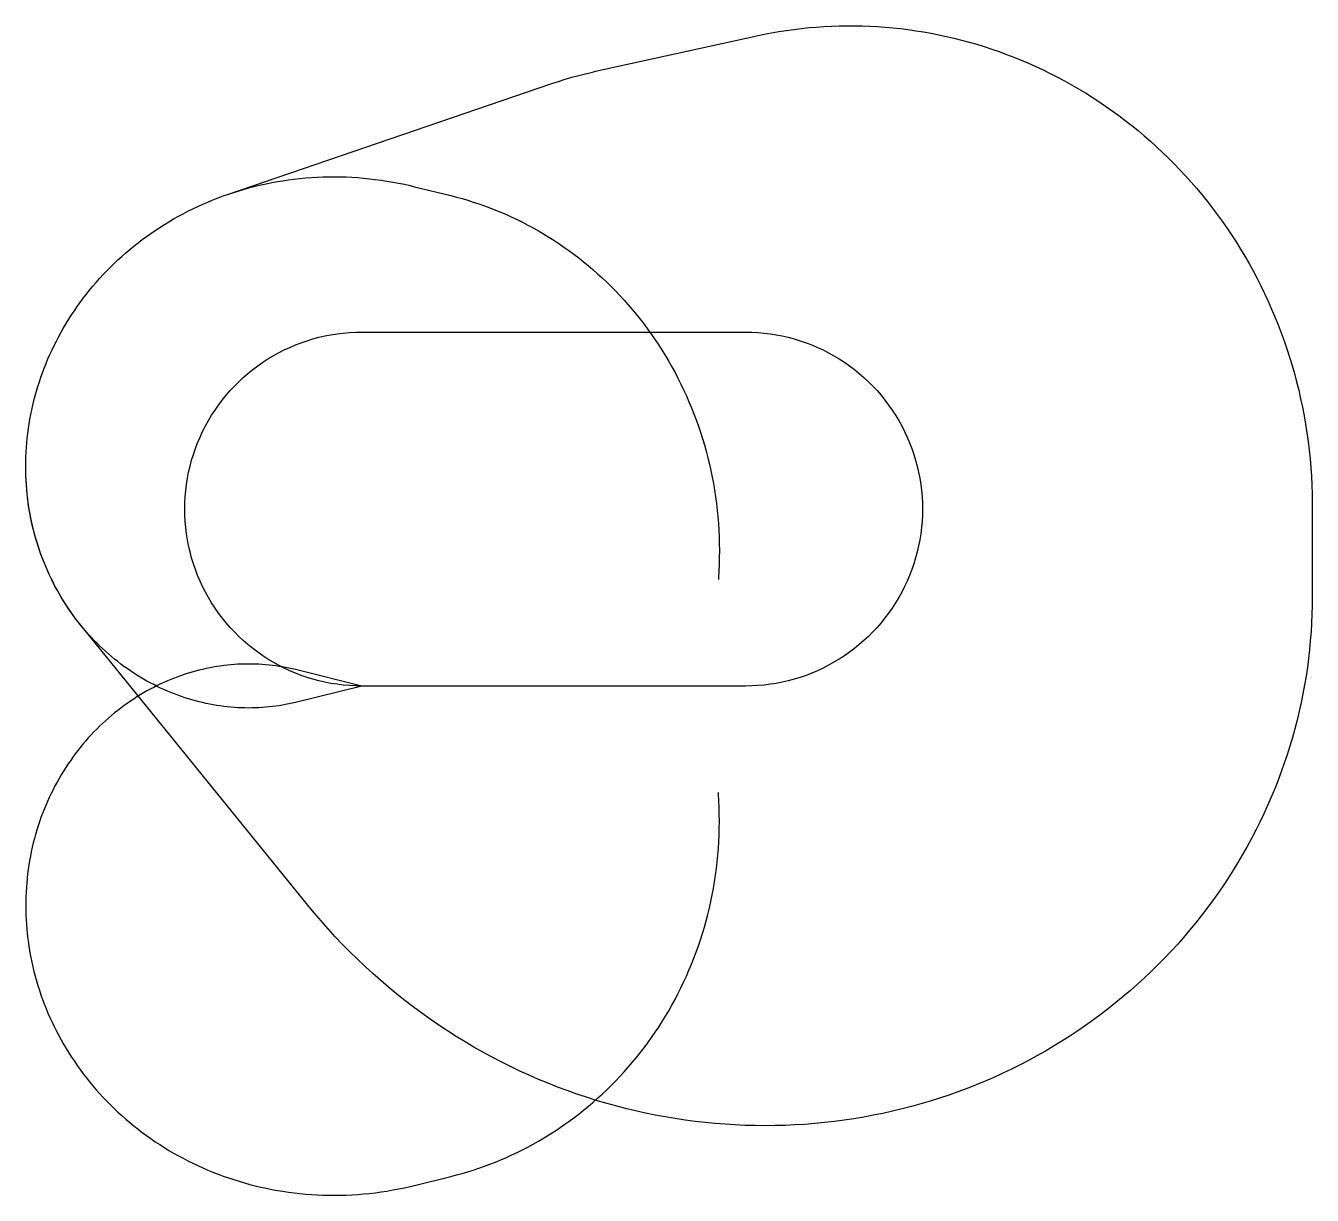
# Model space of a CAD drawing. Header units: metres. Extents: x -6642 to 18795, y -10067 to 13053.
import ezdxf

# ---------------------------------------------------------------- set-up
doc = ezdxf.new("R2010")
doc.units = ezdxf.units.M

msp = doc.modelspace()

# ---------------------------------------------------------------- linework, layer by layer
at = {"layer": 'NorminalTrack', "color": 1}
msp.add_lwpolyline([(0, 0), (0, 0), (-122, 2), (-244, 9), (-366, 19), (-487, 34), (-607, 53), (-727, 76), (-846, 104), (-964, 136), (-1081, 171), (-1197, 211), (-1310, 255), (-1423, 302), (-1534, 354), (-1642, 409), (-1749, 469), (-1854, 532), (-1956, 598), (-2056, 668), (-2154, 742), (-2249, 818), (-2341, 899), (-2430, 982), (-2516, 1068), (-2600, 1157), (-2680, 1250), (-2757, 1345), (-2830, 1442), (-2900, 1542), (-2967, 1644), (-3030, 1749), (-3089, 1856), (-3144, 1965), (-3196, 2075), (-3244, 2188), (-3287, 2302), (-3327, 2417), (-3363, 2534), (-3394, 2652), (-3422, 2771), (-3445, 2891), (-3464, 3011), (-3479, 3133), (-3490, 3254), (-3496, 3376), (-3498, 3498), (-3496, 3620), (-3490, 3742), (-3479, 3864), (-3464, 3985), (-3445, 4106), (-3422, 4226), (-3394, 4345), (-3363, 4463), (-3327, 4579), (-3287, 4695), (-3244, 4809), (-3196, 4921), (-3144, 5032), (-3089, 5141), (-3030, 5247), (-2967, 5352), (-2900, 5455), (-2830, 5555), (-2757, 5652), (-2680, 5747), (-2600, 5839), (-2516, 5928), (-2430, 6015), (-2341, 6098), (-2249, 6178), (-2154, 6255), (-2056, 6329), (-1956, 6399), (-1854, 6465), (-1749, 6528), (-1642, 6587), (-1534, 6643), (-1423, 6694), (-1310, 6742), (-1197, 6786), (-1081, 6825), (-964, 6861), (-846, 6893), (-727, 6920), (-607, 6944), (-487, 6963), (-366, 6977), (-244, 6988), (-122, 6995), (0, 6997), (0, 6997), (7589, 6997), (7589, 6997), (7711, 6995), (7833, 6988), (7955, 6977), (8076, 6963), (8197, 6944), (8316, 6920), (8435, 6893), (8553, 6861), (8670, 6825), (8786, 6786), (8900, 6742), (9012, 6694), (9123, 6643), (9231, 6587), (9338, 6528), (9443, 6465), (9545, 6399), (9645, 6329), (9743, 6255), (9838, 6178), (9930, 6098), (10019, 6015), (10106, 5928), (10189, 5839), (10269, 5747), (10346, 5652), (10419, 5555), (10489, 5455), (10556, 5352), (10619, 5247), (10678, 5141), (10733, 5032), (10785, 4921), (10833, 4809), (10876, 4695), (10916, 4579), (10952, 4463), (10983, 4345), (11011, 4226), (11034, 4106), (11053, 3985), (11068, 3864), (11079, 3742), (11085, 3620), (11087, 3498), (11085, 3376), (11079, 3254), (11068, 3133), (11053, 3011), (11034, 2891), (11011, 2771), (10983, 2652), (10952, 2534), (10916, 2417), (10876, 2302), (10833, 2188), (10785, 2075), (10733, 1965), (10678, 1856), (10619, 1749), (10556, 1644), (10489, 1542), (10419, 1442), (10346, 1345), (10269, 1250), (10189, 1157), (10106, 1068), (10019, 982), (9930, 899), (9838, 818), (9743, 742), (9645, 668), (9545, 598), (9443, 532), (9338, 469), (9231, 409), (9123, 354), (9012, 302), (8900, 255), (8786, 211), (8670, 171), (8553, 136), (8435, 104), (8316, 76), (8197, 53), (8076, 34), (7955, 19), (7833, 9), (7711, 2), (7589, 0), (0, 0)], dxfattribs=at)
at = {"layer": 'WindSpiral', "color": 5}
for points in [[(0, 0), (-1311, -324), (-1375, -339), (-1439, -353), (-1503, -366), (-1568, -378), (-1633, -389), (-1699, -398), (-1765, -407), (-1832, -414), (-1899, -421), (-1966, -426), (-2034, -430), (-2102, -433), (-2170, -434), (-2239, -435), (-2308, -434), (-2377, -432), (-2446, -429), (-2515, -424), (-2585, -419), (-2655, -412), (-2725, -404), (-2795, -394), (-2865, -384), (-2935, -372), (-3005, -359), (-3075, -344), (-3145, -329), (-3215, -312), (-3285, -293), (-3355, -274), (-3425, -253), (-3495, -231), (-3564, -207), (-3634, -183), (-3703, -157), (-3772, -129), (-3840, -101), (-3909, -71), (-3977, -40), (-4045, -7), (-4112, 27), (-4179, 62), (-4246, 98), (-4312, 136), (-4378, 175), (-4443, 215), (-4508, 257), (-4573, 299), (-4636, 343), (-4700, 389), (-4762, 435), (-4824, 483), (-4885, 532), (-4946, 582), (-5006, 634), (-5065, 686), (-5124, 740), (-5182, 795), (-5239, 852), (-5295, 909), (-5350, 968), (-5405, 1027), (-5458, 1088), (-5511, 1150), (-5563, 1213), (-5613, 1277), (-5663, 1342), (-5712, 1409), (-5760, 1476), (-5807, 1545), (-5852, 1614), (-5897, 1684), (-5941, 1756), (-5983, 1828), (-6024, 1901), (-6064, 1976), (-6103, 2051), (-6141, 2127), (-6178, 2204), (-6213, 2282), (-6247, 2360), (-6279, 2440), (-6311, 2520), (-6341, 2601), (-6370, 2683), (-6397, 2765), (-6423, 2849), (-6448, 2932), (-6471, 3017), (-6493, 3102), (-6513, 3188), (-6532, 3275), (-6550, 3362), (-6566, 3449), (-6580, 3537), (-6593, 3626), (-6605, 3715), (-6615, 3804), (-6623, 3894), (-6630, 3984), (-6636, 4075), (-6639, 4166), (-6642, 4257), (-6642, 4349), (-6641, 4440), (-6639, 4533), (-6634, 4625), (-6629, 4717), (-6621, 4810), (-6612, 4902), (-6601, 4995), (-6589, 5088), (-6575, 5181), (-6559, 5273), (-6542, 5366), (-6523, 5459), (-6502, 5551), (-6479, 5644), (-6455, 5736), (-6430, 5828), (-6402, 5920), (-6373, 6012), (-6342, 6103), (-6310, 6194), (-6276, 6285), (-6240, 6375), (-6202, 6465), (-6163, 6555), (-6122, 6644), (-6080, 6732), (-6036, 6820), (-5990, 6908), (-5943, 6994), (-5894, 7081), (-5843, 7166), (-5791, 7251), (-5737, 7335), (-5681, 7419), (-5624, 7502), (-5565, 7583), (-5505, 7665), (-5443, 7745), (-5380, 7824), (-5315, 7902), (-5249, 7980), (-5181, 8056), (-5111, 8132), (-5040, 8206), (-4968, 8280), (-4894, 8352), (-4819, 8423), (-4742, 8493), (-4664, 8562), (-4585, 8629), (-4504, 8696), (-4422, 8761), (-4338, 8824), (-4253, 8887), (-4167, 8948), (-4080, 9008), (-3991, 9066), (-3901, 9123), (-3810, 9179), (-3718, 9233), (-3625, 9285), (-3530, 9336), (-3435, 9386), (-3338, 9434), (-3240, 9480), (-3141, 9525), (-3042, 9568), (-2941, 9609), (-2839, 9649), (-2737, 9687), (-2633, 9724), (-2633, 9724), (3757, 11909), (3889, 11953), (4022, 11994), (4156, 12033), (4291, 12071), (4427, 12105), (4563, 12138), (4626, 12152), (7810, 12853), (7955, 12884), (8101, 12912), (8248, 12937), (8395, 12961), (8542, 12981), (8691, 12999), (8840, 13015), (8989, 13027), (9139, 13038), (9289, 13045), (9440, 13050), (9590, 13053), (9742, 13053), (9893, 13050), (10045, 13044), (10196, 13036), (10348, 13025), (10500, 13012), (10652, 12996), (10804, 12977), (10956, 12955), (11107, 12931), (11259, 12904), (11410, 12874), (11561, 12842), (11711, 12807), (11861, 12770), (12011, 12729), (12160, 12686), (12309, 12640), (12457, 12592), (12604, 12541), (12751, 12487), (12897, 12431), (13042, 12372), (13187, 12311), (13331, 12246), (13473, 12180), (13615, 12110), (13756, 12038), (13896, 11964), (14034, 11887), (14172, 11807), (14308, 11725), (14443, 11640), (14577, 11553), (14709, 11463), (14840, 11371), (14970, 11277), (15098, 11180), (15225, 11081), (15350, 10979), (15473, 10875), (15595, 10769), (15715, 10661), (15834, 10550), (15950, 10437), (16065, 10322), (16178, 10204), (16290, 10085), (16399, 9963), (16506, 9839), (16611, 9714), (16714, 9586), (16815, 9456), (16914, 9324), (17011, 9191), (17106, 9055), (17198, 8918), (17288, 8779), (17376, 8638), (17461, 8495), (17545, 8351), (17625, 8205), (17703, 8057), (17779, 7908), (17852, 7757), (17923, 7605), (17991, 7452), (18057, 7297), (18120, 7140), (18180, 6982), (18238, 6824), (18292, 6663), (18345, 6502), (18394, 6339), (18441, 6176), (18485, 6011), (18526, 5846), (18564, 5679), (18599, 5512), (18632, 5343), (18661, 5174), (18688, 5005), (18712, 4834), (18732, 4663), (18750, 4491), (18765, 4319), (18777, 4146), (18786, 3973), (18791, 3799), (18794, 3625), (18795, 3552), (18795, 1766), (18793, 1592), (18788, 1418), (18781, 1243), (18770, 1068), (18756, 893), (18740, 719), (18720, 544), (18697, 369), (18671, 195), (18641, 21), (18609, -153), (18574, -327), (18536, -500), (18494, -673), (18450, -845), (18402, -1016), (18351, -1187), (18298, -1358), (18241, -1527), (18181, -1696), (18118, -1864), (18052, -2032), (17983, -2198), (17912, -2363), (17837, -2527), (17759, -2690), (17678, -2852), (17595, -3013), (17508, -3172), (17418, -3331), (17326, -3487), (17231, -3643), (17133, -3797), (17032, -3949), (16928, -4100), (16822, -4249), (16713, -4397), (16601, -4542), (16486, -4686), (16369, -4829), (16249, -4969), (16127, -5107), (16002, -5244), (15874, -5378), (15744, -5510), (15612, -5641), (15477, -5769), (15339, -5895), (15200, -6018), (15058, -6140), (14913, -6259), (14767, -6375), (14618, -6489), (14467, -6601), (14314, -6710), (14158, -6817), (14001, -6921), (13842, -7023), (13681, -7121), (13517, -7218), (13352, -7311), (13186, -7402), (13017, -7489), (12846, -7574), (12674, -7656), (12501, -7736), (12325, -7812), (12148, -7885), (11970, -7955), (11790, -8022), (11609, -8087), (11427, -8148), (11243, -8206), (11058, -8260), (10872, -8312), (10684, -8361), (10496, -8406), (10307, -8448), (10116, -8486), (9925, -8522), (9733, -8554), (9540, -8583), (9347, -8608), (9152, -8630), (8957, -8649), (8762, -8665), (8566, -8677), (8370, -8685), (8173, -8690), (7976, -8692), (7779, -8690), (7581, -8685), (7384, -8677), (7186, -8664), (6988, -8649), (6790, -8630), (6593, -8607), (6396, -8581), (6198, -8552), (6001, -8519), (5805, -8483), (5609, -8443), (5413, -8399), (5218, -8352), (5024, -8302), (4830, -8248), (4637, -8191), (4444, -8131), (4253, -8066), (4062, -7999), (3873, -7928), (3684, -7854), (3497, -7776), (3310, -7695), (3125, -7611), (2941, -7523), (2759, -7432), (2578, -7338), (2398, -7240), (2220, -7139), (2043, -7035), (1868, -6928), (1695, -6818), (1524, -6704), (1354, -6588), (1186, -6468), (1020, -6345), (856, -6219), (694, -6090), (534, -5958), (376, -5824), (220, -5686), (67, -5545), (-84, -5402), (-233, -5256), (-379, -5107), (-523, -4955), (-664, -4801), (-803, -4644), (-940, -4484), (-1067, -4329), (-5554, 1202), (-5605, 1266), (-5655, 1331), (-5704, 1398), (-5752, 1465), (-5799, 1533), (-5845, 1602), (-5890, 1672), (-5933, 1744), (-5976, 1816), (-6017, 1889), (-6058, 1963), (-6097, 2038), (-6135, 2114), (-6172, 2191), (-6207, 2269), (-6241, 2347), (-6274, 2426), (-6306, 2506), (-6336, 2587), (-6365, 2669), (-6393, 2751), (-6419, 2835), (-6444, 2918), (-6467, 3003), (-6489, 3088), (-6510, 3174), (-6529, 3260), (-6547, 3347), (-6563, 3434), (-6578, 3522), (-6591, 3611), (-6603, 3700), (-6613, 3789), (-6622, 3879), (-6629, 3969), (-6635, 4060), (-6639, 4151), (-6641, 4242), (-6642, 4333), (-6642, 4337)], [(0, 0), (-1311, -324), (-1375, -339), (-1439, -353), (-1503, -366), (-1568, -378), (-1633, -389), (-1699, -398), (-1765, -407), (-1832, -414), (-1899, -421), (-1966, -426), (-2034, -430), (-2102, -433), (-2170, -434), (-2239, -435), (-2308, -434), (-2377, -432), (-2446, -429), (-2515, -424), (-2585, -419), (-2655, -412), (-2725, -404), (-2795, -394), (-2865, -384), (-2935, -372), (-3005, -359), (-3075, -344), (-3145, -329), (-3215, -312), (-3285, -293), (-3355, -274), (-3425, -253), (-3495, -231), (-3564, -207), (-3634, -183), (-3703, -157), (-3772, -129), (-3840, -101), (-3909, -71), (-3977, -40), (-4045, -7), (-4112, 27), (-4179, 62), (-4246, 98), (-4312, 136), (-4378, 175), (-4443, 215), (-4508, 257), (-4573, 299), (-4636, 343), (-4700, 389), (-4762, 435), (-4824, 483), (-4885, 532), (-4946, 582), (-5006, 634), (-5065, 686), (-5124, 740), (-5182, 795), (-5239, 852), (-5295, 909), (-5350, 968), (-5405, 1027), (-5458, 1088), (-5511, 1150), (-5563, 1213), (-5613, 1277), (-5663, 1342), (-5712, 1409), (-5760, 1476), (-5807, 1545), (-5852, 1614), (-5897, 1684), (-5941, 1756), (-5983, 1828), (-6024, 1901), (-6064, 1976), (-6103, 2051), (-6141, 2127), (-6178, 2204), (-6213, 2282), (-6247, 2360), (-6279, 2440), (-6311, 2520), (-6341, 2601), (-6370, 2683), (-6397, 2765), (-6423, 2849), (-6448, 2932), (-6471, 3017), (-6493, 3102), (-6513, 3188), (-6532, 3275), (-6550, 3362), (-6566, 3449), (-6580, 3537), (-6593, 3626), (-6605, 3715), (-6615, 3804), (-6623, 3894), (-6630, 3984), (-6636, 4075), (-6639, 4166), (-6642, 4257), (-6642, 4349), (-6641, 4440), (-6639, 4533), (-6634, 4625), (-6629, 4717), (-6621, 4810), (-6612, 4902), (-6601, 4995), (-6589, 5088), (-6575, 5181), (-6559, 5273), (-6542, 5366), (-6523, 5459), (-6502, 5551), (-6479, 5644), (-6455, 5736), (-6430, 5828), (-6402, 5920), (-6373, 6012), (-6342, 6103), (-6310, 6194), (-6276, 6285), (-6240, 6375), (-6202, 6465), (-6163, 6555), (-6122, 6644), (-6080, 6732), (-6036, 6820), (-5990, 6908), (-5943, 6994), (-5894, 7081), (-5843, 7166), (-5791, 7251), (-5737, 7335), (-5681, 7419), (-5624, 7502), (-5565, 7583), (-5505, 7665), (-5443, 7745), (-5380, 7824), (-5315, 7902), (-5249, 7980), (-5181, 8056), (-5111, 8132), (-5040, 8206), (-4968, 8280), (-4894, 8352), (-4819, 8423), (-4742, 8493), (-4664, 8562), (-4585, 8629), (-4504, 8696), (-4422, 8761), (-4338, 8824), (-4253, 8887), (-4167, 8948), (-4080, 9008), (-3991, 9066), (-3901, 9123), (-3810, 9179), (-3718, 9233), (-3625, 9285), (-3530, 9336), (-3435, 9386), (-3338, 9434), (-3240, 9480), (-3141, 9525), (-3042, 9568), (-2941, 9609), (-2839, 9649), (-2737, 9687), (-2633, 9724), (-2529, 9758), (-2424, 9791), (-2318, 9822), (-2211, 9852), (-2103, 9879), (-1995, 9905), (-1886, 9929), (-1777, 9951), (-1667, 9971), (-1556, 9989), (-1445, 10006), (-1333, 10020), (-1220, 10033), (-1108, 10044), (-994, 10052), (-881, 10059), (-767, 10064), (-653, 10066), (-538, 10067), (-423, 10066), (-308, 10063), (-193, 10057), (-78, 10050), (38, 10041), (153, 10029), (269, 10016), (384, 10000), (500, 9983), (615, 9963), (731, 9942), (846, 9918), (961, 9892), (1047, 9871), (1762, 9695), (1874, 9666), (1985, 9636), (2096, 9603), (2207, 9568), (2317, 9532), (2427, 9493), (2536, 9453), (2645, 9410), (2754, 9365), (2861, 9319), (2969, 9270), (3075, 9220), (3181, 9167), (3286, 9113), (3391, 9056), (3494, 8998), (3597, 8937), (3699, 8875), (3800, 8811), (3901, 8745), (4000, 8677), (4098, 8607), (4195, 8536), (4291, 8462), (4387, 8387), (4481, 8310), (4573, 8231), (4665, 8150), (4755, 8068), (4844, 7984), (4932, 7898), (5019, 7810), (5104, 7721), (5187, 7630), (5270, 7538), (5350, 7443), (5430, 7348), (5507, 7250), (5584, 7151), (5658, 7051), (5731, 6949), (5803, 6846), (5872, 6741), (5940, 6635), (6007, 6527), (6071, 6418), (6134, 6308), (6195, 6196), (6254, 6083), (6311, 5969), (6366, 5854), (6420, 5737), (6471, 5620), (6521, 5501), (6568, 5381), (6614, 5260), (6657, 5138), (6699, 5015), (6738, 4891), (6775, 4767), (6810, 4641), (6843, 4514), (6874, 4387), (6903, 4259), (6929, 4130), (6954, 4001), (6976, 3871), (6996, 3740), (7013, 3608), (7029, 3477), (7042, 3344), (7052, 3211), (7061, 3078), (7067, 2944), (7071, 2810), (7072, 2676), (7071, 2541), (7068, 2407), (7062, 2272), (7054, 2137), (7052, 2103)], [(0, 0), (-1311, 324), (-1375, 339), (-1439, 353), (-1503, 366), (-1568, 378), (-1633, 389), (-1699, 398), (-1765, 407), (-1832, 414), (-1899, 421), (-1966, 426), (-2034, 430), (-2102, 433), (-2170, 434), (-2239, 435), (-2308, 434), (-2377, 432), (-2446, 429), (-2515, 424), (-2585, 419), (-2655, 412), (-2725, 404), (-2795, 394), (-2865, 384), (-2935, 372), (-3005, 359), (-3075, 344), (-3145, 329), (-3215, 312), (-3285, 293), (-3355, 274), (-3425, 253), (-3495, 231), (-3564, 207), (-3634, 183), (-3703, 157), (-3772, 129), (-3840, 101), (-3909, 71), (-3977, 40), (-4045, 7), (-4112, -27), (-4179, -62), (-4246, -98), (-4312, -136), (-4378, -175), (-4443, -215), (-4508, -257), (-4573, -299), (-4636, -343), (-4700, -389), (-4762, -435), (-4824, -483), (-4885, -532), (-4946, -582), (-5006, -634), (-5065, -686), (-5124, -740), (-5182, -795), (-5239, -852), (-5295, -909), (-5350, -968), (-5405, -1027), (-5458, -1088), (-5511, -1150), (-5563, -1213), (-5613, -1277), (-5663, -1342), (-5712, -1409), (-5760, -1476), (-5807, -1545), (-5852, -1614), (-5897, -1684), (-5941, -1756), (-5983, -1828), (-6024, -1901), (-6064, -1976), (-6103, -2051), (-6141, -2127), (-6178, -2204), (-6213, -2282), (-6247, -2360), (-6279, -2440), (-6311, -2520), (-6341, -2601), (-6370, -2683), (-6397, -2765), (-6423, -2849), (-6448, -2932), (-6471, -3017), (-6493, -3102), (-6513, -3188), (-6532, -3275), (-6550, -3362), (-6566, -3449), (-6580, -3537), (-6593, -3626), (-6605, -3715), (-6615, -3804), (-6623, -3894), (-6630, -3984), (-6636, -4075), (-6639, -4166), (-6642, -4257), (-6642, -4349), (-6641, -4440), (-6639, -4533), (-6634, -4625), (-6629, -4717), (-6621, -4810), (-6612, -4902), (-6601, -4995), (-6589, -5088), (-6575, -5181), (-6559, -5273), (-6542, -5366), (-6523, -5459), (-6502, -5551), (-6479, -5644), (-6455, -5736), (-6430, -5828), (-6402, -5920), (-6373, -6012), (-6342, -6103), (-6310, -6194), (-6276, -6285), (-6240, -6375), (-6202, -6465), (-6163, -6555), (-6122, -6644), (-6080, -6732), (-6036, -6820), (-5990, -6908), (-5943, -6994), (-5894, -7081), (-5843, -7166), (-5791, -7251), (-5737, -7335), (-5681, -7419), (-5624, -7502), (-5565, -7583), (-5505, -7665), (-5443, -7745), (-5380, -7824), (-5315, -7902), (-5249, -7980), (-5181, -8056), (-5111, -8132), (-5040, -8206), (-4968, -8280), (-4894, -8352), (-4819, -8423), (-4742, -8493), (-4664, -8562), (-4585, -8629), (-4504, -8696), (-4422, -8761), (-4338, -8824), (-4253, -8887), (-4167, -8948), (-4080, -9008), (-3991, -9066), (-3901, -9123), (-3810, -9179), (-3718, -9233), (-3625, -9285), (-3530, -9336), (-3435, -9386), (-3338, -9434), (-3240, -9480), (-3141, -9525), (-3042, -9568), (-2941, -9609), (-2839, -9649), (-2737, -9687), (-2633, -9724), (-2529, -9758), (-2424, -9791), (-2318, -9822), (-2211, -9852), (-2103, -9879), (-1995, -9905), (-1886, -9929), (-1777, -9951), (-1667, -9971), (-1556, -9989), (-1445, -10006), (-1333, -10020), (-1220, -10033), (-1108, -10044), (-994, -10052), (-881, -10059), (-767, -10064), (-653, -10066), (-538, -10067), (-423, -10066), (-308, -10063), (-193, -10057), (-78, -10050), (38, -10041), (153, -10029), (269, -10016), (384, -10000), (500, -9983), (615, -9963), (731, -9942), (846, -9918), (961, -9892), (1047, -9871), (1762, -9695), (1874, -9666), (1985, -9636), (2096, -9603), (2207, -9568), (2317, -9532), (2427, -9493), (2536, -9453), (2645, -9410), (2754, -9365), (2861, -9319), (2969, -9270), (3075, -9220), (3181, -9167), (3286, -9113), (3391, -9056), (3494, -8998), (3597, -8937), (3699, -8875), (3800, -8811), (3901, -8745), (4000, -8677), (4098, -8607), (4195, -8536), (4291, -8462), (4387, -8387), (4481, -8310), (4573, -8231), (4665, -8150), (4755, -8068), (4844, -7984), (4932, -7898), (5019, -7810), (5104, -7721), (5187, -7630), (5270, -7538), (5350, -7443), (5430, -7348), (5507, -7250), (5584, -7151), (5658, -7051), (5731, -6949), (5803, -6846), (5872, -6741), (5940, -6635), (6007, -6527), (6071, -6418), (6134, -6308), (6195, -6196), (6254, -6083), (6311, -5969), (6366, -5854), (6420, -5737), (6471, -5620), (6521, -5501), (6568, -5381), (6614, -5260), (6657, -5138), (6699, -5015), (6738, -4891), (6775, -4767), (6810, -4641), (6843, -4514), (6874, -4387), (6903, -4259), (6929, -4130), (6954, -4001), (6976, -3871), (6996, -3740), (7013, -3608), (7029, -3477), (7042, -3344), (7052, -3211), (7061, -3078), (7067, -2944), (7071, -2810), (7072, -2676), (7071, -2541), (7068, -2407), (7062, -2272), (7054, -2137), (7052, -2103)]]:
    msp.add_lwpolyline(points, dxfattribs=at)

doc.saveas('drawing.dxf')
